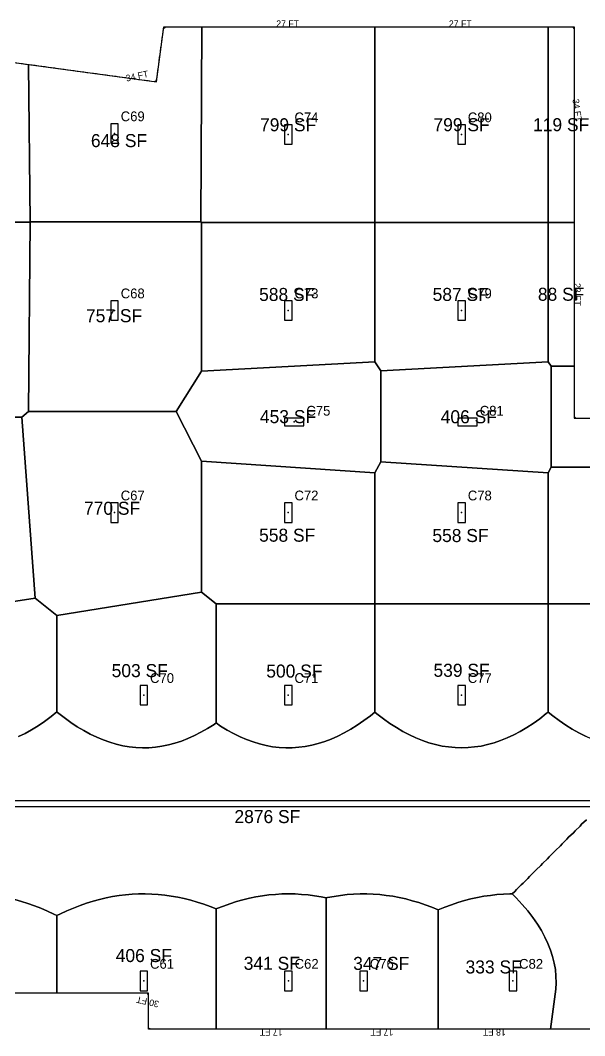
# Model space of a CAD drawing. Header units: metres. Extents: x 3272 to 9634, y 5311 to 56288.
# Drawn here: x 7114 to 8153, y 21680 to 23549 of the extents above; entities that cross this region are included whole.
import ezdxf
from ezdxf.enums import TextEntityAlignment as Align

# ---------------------------------------------------------------- set-up
doc = ezdxf.new("R2010")
doc.units = ezdxf.units.M
for name, color, linetype in [('BOUNDARY', 5, 'Continuous'), ('COL-LABEL', 2, 'Continuous'), ('COLS', 2, 'Continuous'), ('FLOOR_2_AREA_LABELS', 3, 'Continuous'), ('FLOOR_2_BOUNDARY', 5, 'Continuous'), ('FLOOR_2_COLUMNS', 7, 'Continuous'), ('FLOOR_2_FASCADE_COLUMNS', 30, 'Continuous'), ('FLOOR_2_FASCADE_WALLS', 4, 'Continuous'), ('FLOOR_2_LARGE_TRIBUTARY', 6, 'Continuous'), ('FLOOR_2_TRIBUTARY_COL_22', 2, 'Continuous'), ('FLOOR_2_TRIBUTARY_COL_33', 2, 'Continuous'), ('FLOOR_2_TRIBUTARY_COL_34', 2, 'Continuous'), ('FLOOR_2_TRIBUTARY_COL_35', 2, 'Continuous'), ('FLOOR_2_TRIBUTARY_COL_36', 2, 'Continuous'), ('FLOOR_2_TRIBUTARY_COL_37', 2, 'Continuous'), ('FLOOR_2_TRIBUTARY_COL_39', 2, 'Continuous'), ('FLOOR_2_TRIBUTARY_COL_40', 2, 'Continuous'), ('FLOOR_2_TRIBUTARY_COL_41', 2, 'Continuous'), ('FLOOR_2_TRIBUTARY_COL_42', 2, 'Continuous'), ('FLOOR_2_TRIBUTARY_COL_43', 2, 'Continuous'), ('FLOOR_2_TRIBUTARY_COL_44', 2, 'Continuous'), ('FLOOR_2_TRIBUTARY_COL_45', 2, 'Continuous'), ('FLOOR_2_TRIBUTARY_COL_46', 2, 'Continuous'), ('FLOOR_2_TRIBUTARY_COL_47', 2, 'Continuous'), ('FLOOR_2_TRIBUTARY_COL_48', 2, 'Continuous'), ('FLOOR_2_TRIBUTARY_COL_49', 2, 'Continuous'), ('FLOOR_2_TRIBUTARY_COL_50', 2, 'Continuous'), ('FLOOR_2_TRIBUTARY_COL_51', 2, 'Continuous'), ('FLOOR_2_TRIBUTARY_COL_52', 2, 'Continuous'), ('FLOOR_2_TRIBUTARY_COL_75', 2, 'Continuous'), ('FLOOR_2_TRIBUTARY_COL_76', 2, 'Continuous'), ('FLOOR_2_TRIBUTARY_COL_80', 2, 'Continuous'), ('FLOOR_2_TRIBUTARY_COL_81', 2, 'Continuous'), ('FLOOR_2_TRIBUTARY_COL_87', 2, 'Continuous'), ('FLOOR_2_TRIBUTARY_COL_88', 2, 'Continuous'), ('FLOOR_2_TRIBUTARY_COL_94', 2, 'Continuous'), ('FLOOR_2_TRIBUTARY_COL_97', 2, 'Continuous'), ('FLOOR_2_WALL_TRIBUTARY_57', 1, 'Continuous'), ('FLOOR_2_WALL_TRIBUTARY_58', 1, 'Continuous'), ('WALL', 4, 'Continuous')]:
    doc.layers.add(name, color=color, linetype=linetype)

msp = doc.modelspace()

# ---------------------------------------------------------------- linework, layer by layer
at = {"layer": 'BOUNDARY'}
for points in [[(6763.3, 23517.6), (7364.4, 23436), (7378.1, 23537), (8133.7, 23537), (8133.7, 22816.9), (8263.7, 22816.9)], [(8193.1, 21692.1), (7349.6, 21692.1), (7349.6, 21758.5), (7020.5, 21758.5), (7020.5, 21691.1), (6443.2, 21691.1), (6443.2, 21758.5), (6316.7, 21758.5), (6316.7, 21743.3), (6299, 21727.3), (6298.7, 21721.4), (5979.1, 21739), (5982.7, 21804.9), (5849.6, 21812.2), (5842.4, 21746.9), (5651.2, 21782.6)]]:
    msp.add_lwpolyline(points, dxfattribs=at)
at = {"layer": 'COLS'}
for points in [[(7280.2, 23322.9), (7294.2, 23322.9), (7294.2, 23358.9), (7280.2, 23358.9)], [(7600.2, 23321), (7614.2, 23321), (7614.2, 23357), (7600.2, 23357)], [(7919.5, 23321), (7933.5, 23321), (7933.5, 23357), (7919.5, 23357)], [(7280.2, 22996.9), (7294.2, 22996.9), (7294.2, 23032.9), (7280.2, 23032.9)], [(7600.2, 22996.9), (7614.2, 22996.9), (7614.2, 23032.9), (7600.2, 23032.9)], [(7919.5, 22996.9), (7933.5, 22996.9), (7933.5, 23032.9), (7919.5, 23032.9)], [(7636.2, 22802.9), (7636.2, 22816.9), (7600.2, 22816.9), (7600.2, 22802.9)], [(7955.5, 22802.9), (7955.5, 22816.9), (7919.5, 22816.9), (7919.5, 22802.9)], [(7280.2, 22624.9), (7294.2, 22624.9), (7294.2, 22660.9), (7280.2, 22660.9)], [(7600.2, 22624.9), (7614.2, 22624.9), (7614.2, 22660.9), (7600.2, 22660.9)], [(7919.5, 22624.9), (7933.5, 22624.9), (7933.5, 22660.9), (7919.5, 22660.9)], [(7348.2, 22324.8), (7334.2, 22324.8), (7334.2, 22288.8), (7348.2, 22288.8)], [(7600.2, 22288.8), (7614.2, 22288.8), (7614.2, 22324.8), (7600.2, 22324.8)], [(7919.5, 22288.8), (7933.5, 22288.8), (7933.5, 22324.8), (7919.5, 22324.8)], [(7334.2, 21762.7), (7348.2, 21762.7), (7348.2, 21798.7), (7334.2, 21798.7)], [(7600.6, 21762.7), (7614.6, 21762.7), (7614.6, 21798.7), (7600.6, 21798.7)], [(7739, 21762.7), (7753, 21762.7), (7753, 21798.7), (7739, 21798.7)], [(8014, 21762.7), (8028, 21762.7), (8028, 21798.7), (8014, 21798.7)]]:
    msp.add_lwpolyline(points, close=True, dxfattribs=at)
at = {"layer": 'FLOOR_2_BOUNDARY'}
for points in [[(6763.3, 23517.6), (7364.4, 23436), (7378.1, 23537), (8133.7, 23537), (8133.7, 22816.9), (8263.7, 22816.9)], [(8193.1, 21692.1), (7349.6, 21692.1), (7349.6, 21758.5), (7020.5, 21758.5), (7020.5, 21691.1), (6443.2, 21691.1), (6443.2, 21758.5), (6316.7, 21758.5), (6316.7, 21743.3), (6299, 21727.3), (6298.7, 21721.4), (5979.1, 21739), (5982.7, 21804.9), (5849.6, 21812.2), (5842.4, 21746.9), (5651.2, 21782.6)]]:
    msp.add_lwpolyline(points, dxfattribs=at)
at = {"layer": 'FLOOR_2_COLUMNS'}
for p in [(7287.2, 23340.9), (7607.2, 23339), (7926.5, 23339), (7287.2, 23014.9), (7607.2, 23014.9), (7926.5, 23014.9), (7618.2, 22809.9), (7937.5, 22809.9), (7287.2, 22642.9), (7607.2, 22642.9), (7926.5, 22642.9), (7341.2, 22306.8), (7607.2, 22306.8), (7926.5, 22306.8), (7341.2, 21780.7), (7607.6, 21780.7), (7746, 21780.7), (8021, 21780.7)]:
    msp.add_point(p, dxfattribs=at)
at = {"layer": 'FLOOR_2_FASCADE_COLUMNS'}
for points in [[(7129.4, 23467.9), (7135.4, 23467.1), (7141.3, 23466.3), (7147.3, 23465.5), (7153.2, 23464.7), (7159.2, 23463.9), (7165.1, 23463.1), (7171.1, 23462.3), (7177, 23461.5), (7182.9, 23460.7), (7188.9, 23459.9), (7194.8, 23459.1), (7200.8, 23458.2), (7206.7, 23457.4), (7212.7, 23456.6), (7218.6, 23455.8), (7224.6, 23455), (7230.5, 23454.2), (7236.5, 23453.4), (7242.4, 23452.6), (7248.3, 23451.8), (7254.3, 23451), (7260.2, 23450.2), (7266.2, 23449.4), (7272.1, 23448.6), (7278.1, 23447.8), (7284, 23447), (7290, 23446.1), (7295.9, 23445.3), (7301.9, 23444.5), (7307.8, 23443.7), (7313.7, 23442.9), (7319.7, 23442.1), (7325.6, 23441.3), (7331.6, 23440.5), (7337.5, 23439.7), (7343.5, 23438.9), (7349.4, 23438.1), (7355.4, 23437.3), (7361.3, 23436.5), (7364.8, 23438.9), (7365.6, 23444.9), (7366.4, 23450.8), (7367.2, 23456.8), (7368, 23462.7), (7368.8, 23468.7), (7369.6, 23474.6), (7370.4, 23480.6), (7371.2, 23486.5), (7372, 23492.4), (7372.8, 23498.4), (7373.6, 23504.3), (7374.4, 23510.3), (7375.2, 23516.2), (7376.1, 23522.2), (7376.9, 23528.1), (7377.7, 23534.1), (7381.1, 23537), (7387.1, 23537), (7393.1, 23537), (7399.1, 23537), (7405.1, 23537), (7411.1, 23537), (7417.1, 23537), (7423.1, 23537), (7429.1, 23537), (7435.1, 23537), (7441.1, 23537), (7447.1, 23537)], [(7447.1, 23537), (7453.1, 23537), (7459.1, 23537), (7465.1, 23537), (7471.1, 23537), (7477.1, 23537), (7483.1, 23537), (7489.1, 23537), (7495.1, 23537), (7501.1, 23537), (7507.1, 23537), (7513.1, 23537), (7519.1, 23537), (7525.1, 23537), (7531.1, 23537), (7537.1, 23537), (7543.1, 23537), (7549.1, 23537), (7555.1, 23537), (7561.1, 23537), (7567.1, 23537), (7573.1, 23537), (7579.1, 23537), (7585.1, 23537), (7591.1, 23537), (7597.1, 23537), (7603.1, 23537), (7609.1, 23537), (7615.1, 23537), (7621.1, 23537), (7627.1, 23537), (7633.1, 23537), (7639.1, 23537), (7645.1, 23537), (7651.1, 23537), (7657.1, 23537), (7663.1, 23537), (7669.1, 23537), (7675.1, 23537), (7681.1, 23537), (7687.1, 23537), (7693.1, 23537), (7699.1, 23537), (7705.1, 23537), (7711.1, 23537), (7717.1, 23537), (7723.1, 23537), (7729.1, 23537), (7735.1, 23537), (7741.1, 23537), (7747.1, 23537), (7753.1, 23537), (7759.1, 23537), (7765.1, 23537)], [(7765.1, 23537), (7771.1, 23537), (7777.1, 23537), (7783.1, 23537), (7789.1, 23537), (7795.1, 23537), (7801.1, 23537), (7807.1, 23537), (7813.1, 23537), (7819.1, 23537), (7825.1, 23537), (7831.1, 23537), (7837.1, 23537), (7843.1, 23537), (7849.1, 23537), (7855.1, 23537), (7861.1, 23537), (7867.1, 23537), (7873.1, 23537), (7879.1, 23537), (7885.1, 23537), (7891.1, 23537), (7897.1, 23537), (7903.1, 23537), (7909.1, 23537), (7915.1, 23537), (7921.1, 23537), (7927.1, 23537), (7933.1, 23537), (7939.1, 23537), (7945.1, 23537), (7951.1, 23537), (7957.1, 23537), (7963.1, 23537), (7969.1, 23537), (7975.1, 23537), (7981.1, 23537), (7987.1, 23537), (7993.1, 23537), (7999.1, 23537), (8005.1, 23537), (8011.1, 23537), (8017.1, 23537), (8023.1, 23537), (8029.1, 23537), (8035.1, 23537), (8041.1, 23537), (8047.1, 23537), (8053.1, 23537), (8059.1, 23537), (8065.1, 23537), (8071.1, 23537), (8077.1, 23537), (8083.1, 23537)], [(8083.1, 23537), (8089.1, 23537), (8095.1, 23537), (8101.1, 23537), (8107.1, 23537), (8113.1, 23537), (8119.1, 23537), (8125.1, 23537), (8131.1, 23537), (8133.7, 23533.6), (8133.7, 23527.6), (8133.7, 23521.6), (8133.7, 23515.6), (8133.7, 23509.6), (8133.7, 23503.6), (8133.7, 23497.6), (8133.7, 23491.6), (8133.7, 23485.6), (8133.7, 23479.6), (8133.7, 23473.6), (8133.7, 23467.6), (8133.7, 23461.6), (8133.7, 23455.6), (8133.7, 23449.6), (8133.7, 23443.6), (8133.7, 23437.6), (8133.7, 23431.6), (8133.7, 23425.6), (8133.7, 23419.6), (8133.7, 23413.6), (8133.7, 23407.6), (8133.7, 23401.6), (8133.7, 23395.6), (8133.7, 23389.6), (8133.7, 23383.6), (8133.7, 23377.6), (8133.7, 23371.6), (8133.7, 23365.6), (8133.7, 23359.6), (8133.7, 23353.6), (8133.7, 23347.6), (8133.7, 23341.6), (8133.7, 23335.6), (8133.7, 23329.6), (8133.7, 23323.6), (8133.7, 23317.6), (8133.7, 23311.6), (8133.7, 23305.6), (8133.7, 23299.6), (8133.7, 23293.6), (8133.7, 23287.6), (8133.7, 23281.6), (8133.7, 23275.6), (8133.7, 23269.6), (8133.7, 23263.6), (8133.7, 23257.6), (8133.7, 23251.6), (8133.7, 23245.6), (8133.7, 23239.6), (8133.7, 23233.6), (8133.7, 23227.6), (8133.7, 23221.6), (8133.7, 23215.6), (8133.7, 23209.6), (8133.7, 23203.6), (8133.7, 23197.6), (8133.7, 23191.6), (8133.7, 23185.6), (8133.7, 23179.6)], [(7111.6, 23470.3), (7117.5, 23469.5), (7123.5, 23468.7), (7129.4, 23467.9)], [(8133.7, 23179.6), (8133.7, 23173.6), (8133.7, 23167.6), (8133.7, 23161.6), (8133.7, 23155.6), (8133.7, 23149.6), (8133.7, 23143.6), (8133.7, 23137.6), (8133.7, 23131.6), (8133.7, 23125.6), (8133.7, 23119.6), (8133.7, 23113.6), (8133.7, 23107.6), (8133.7, 23101.6), (8133.7, 23095.6), (8133.7, 23089.6), (8133.7, 23083.6), (8133.7, 23077.6), (8133.7, 23071.6), (8133.7, 23065.6), (8133.7, 23059.6), (8133.7, 23053.6), (8133.7, 23047.6), (8133.7, 23041.6), (8133.7, 23035.6), (8133.7, 23029.6), (8133.7, 23023.6), (8133.7, 23017.6), (8133.7, 23011.6), (8133.7, 23005.6), (8133.7, 22999.6), (8133.7, 22993.6), (8133.7, 22987.6), (8133.7, 22981.6), (8133.7, 22975.6), (8133.7, 22969.6), (8133.7, 22963.6), (8133.7, 22957.6), (8133.7, 22951.6), (8133.7, 22945.6), (8133.7, 22939.6), (8133.7, 22933.6), (8133.7, 22927.6), (8133.7, 22921.6), (8133.7, 22915.6), (8133.7, 22909.6)], [(8133.7, 22909.6), (8133.7, 22903.6), (8133.7, 22897.6), (8133.7, 22891.6), (8133.7, 22885.6), (8133.7, 22879.6), (8133.7, 22873.6), (8133.7, 22867.6), (8133.7, 22861.6), (8133.7, 22855.6), (8133.7, 22849.6), (8133.7, 22843.6), (8133.7, 22837.6), (8133.7, 22831.6), (8133.7, 22825.6), (8133.7, 22819.6), (8137, 22816.9), (8143, 22816.9), (8149, 22816.9), (8155, 22816.9)], [(7180.3, 21758.5), (7174.3, 21758.5), (7168.3, 21758.5), (7162.3, 21758.5), (7156.3, 21758.5), (7150.3, 21758.5), (7144.3, 21758.5), (7138.3, 21758.5), (7132.3, 21758.5), (7126.3, 21758.5), (7120.3, 21758.5), (7114.3, 21758.5), (7108.3, 21758.5)], [(7473.9, 21692.1), (7467.9, 21692.1), (7461.9, 21692.1), (7455.9, 21692.1), (7449.9, 21692.1), (7443.9, 21692.1), (7437.9, 21692.1), (7431.9, 21692.1), (7425.9, 21692.1), (7419.9, 21692.1), (7413.9, 21692.1), (7407.9, 21692.1), (7401.9, 21692.1), (7395.9, 21692.1), (7389.9, 21692.1), (7383.9, 21692.1), (7377.9, 21692.1), (7371.9, 21692.1), (7365.9, 21692.1), (7359.9, 21692.1), (7353.9, 21692.1), (7349.6, 21693.8), (7349.6, 21699.8), (7349.6, 21705.8), (7349.6, 21711.8), (7349.6, 21717.8), (7349.6, 21723.8), (7349.6, 21729.8), (7349.6, 21735.8), (7349.6, 21741.8), (7349.6, 21747.8), (7349.6, 21753.8), (7348.3, 21758.5), (7342.3, 21758.5), (7336.3, 21758.5), (7330.3, 21758.5), (7324.3, 21758.5), (7318.3, 21758.5), (7312.3, 21758.5), (7306.3, 21758.5), (7300.3, 21758.5), (7294.3, 21758.5), (7288.3, 21758.5), (7282.3, 21758.5), (7276.3, 21758.5), (7270.3, 21758.5), (7264.3, 21758.5), (7258.3, 21758.5), (7252.3, 21758.5), (7246.3, 21758.5), (7240.3, 21758.5), (7234.3, 21758.5), (7228.3, 21758.5), (7222.3, 21758.5), (7216.3, 21758.5), (7210.3, 21758.5), (7204.3, 21758.5), (7198.3, 21758.5), (7192.3, 21758.5), (7186.3, 21758.5), (7180.3, 21758.5)], [(7677.9, 21692.1), (7671.9, 21692.1), (7665.9, 21692.1), (7659.9, 21692.1), (7653.9, 21692.1), (7647.9, 21692.1), (7641.9, 21692.1), (7635.9, 21692.1), (7629.9, 21692.1), (7623.9, 21692.1), (7617.9, 21692.1), (7611.9, 21692.1), (7605.9, 21692.1), (7599.9, 21692.1), (7593.9, 21692.1), (7587.9, 21692.1), (7581.9, 21692.1), (7575.9, 21692.1), (7569.9, 21692.1), (7563.9, 21692.1), (7557.9, 21692.1), (7551.9, 21692.1), (7545.9, 21692.1), (7539.9, 21692.1), (7533.9, 21692.1), (7527.9, 21692.1), (7521.9, 21692.1), (7515.9, 21692.1), (7509.9, 21692.1), (7503.9, 21692.1), (7497.9, 21692.1), (7491.9, 21692.1), (7485.9, 21692.1), (7479.9, 21692.1), (7473.9, 21692.1)], [(7881.9, 21692.1), (7875.9, 21692.1), (7869.9, 21692.1), (7863.9, 21692.1), (7857.9, 21692.1), (7851.9, 21692.1), (7845.9, 21692.1), (7839.9, 21692.1), (7833.9, 21692.1), (7827.9, 21692.1), (7821.9, 21692.1), (7815.9, 21692.1), (7809.9, 21692.1), (7803.9, 21692.1), (7797.9, 21692.1), (7791.9, 21692.1), (7785.9, 21692.1), (7779.9, 21692.1), (7773.9, 21692.1), (7767.9, 21692.1), (7761.9, 21692.1), (7755.9, 21692.1), (7749.9, 21692.1), (7743.9, 21692.1), (7737.9, 21692.1), (7731.9, 21692.1), (7725.9, 21692.1), (7719.9, 21692.1), (7713.9, 21692.1), (7707.9, 21692.1), (7701.9, 21692.1), (7695.9, 21692.1), (7689.9, 21692.1), (7683.9, 21692.1), (7677.9, 21692.1)], [(8091.9, 21692.1), (8085.9, 21692.1), (8079.9, 21692.1), (8073.9, 21692.1), (8067.9, 21692.1), (8061.9, 21692.1), (8055.9, 21692.1), (8049.9, 21692.1), (8043.9, 21692.1), (8037.9, 21692.1), (8031.9, 21692.1), (8025.9, 21692.1), (8019.9, 21692.1), (8013.9, 21692.1), (8007.9, 21692.1), (8001.9, 21692.1), (7995.9, 21692.1), (7989.9, 21692.1), (7983.9, 21692.1), (7977.9, 21692.1), (7971.9, 21692.1), (7965.9, 21692.1), (7959.9, 21692.1), (7953.9, 21692.1), (7947.9, 21692.1), (7941.9, 21692.1), (7935.9, 21692.1), (7929.9, 21692.1), (7923.9, 21692.1), (7917.9, 21692.1), (7911.9, 21692.1), (7905.9, 21692.1), (7899.9, 21692.1), (7893.9, 21692.1), (7887.9, 21692.1), (7881.9, 21692.1)]]:
    msp.add_lwpolyline(points, dxfattribs=at)
at = {"layer": 'FLOOR_2_FASCADE_WALLS'}
msp.add_lwpolyline([(8157.9, 21692.1), (8151.9, 21692.1), (8145.9, 21692.1), (8139.9, 21692.1), (8133.9, 21692.1), (8127.9, 21692.1), (8121.9, 21692.1), (8115.9, 21692.1), (8109.9, 21692.1), (8103.9, 21692.1), (8097.9, 21692.1), (8091.9, 21692.1)], dxfattribs=at)
at = {"layer": 'FLOOR_2_LARGE_TRIBUTARY'}
for points in [[(7446.2, 23177.9), (7131.8, 23177.9), (7128.9, 23468), (7364.4, 23436), (7378.1, 23537), (7448.3, 23537), (7446.2, 23177.9)], [(7766.8, 23176.9), (7447.2, 23176.9), (7446.2, 23177.9), (7448.3, 23537), (7766.8, 23537), (7766.8, 23176.9)], [(8086.1, 23176.9), (7766.8, 23176.9), (7766.8, 23176.9), (7766.8, 23537), (8086.1, 23537), (8086.1, 23176.9)], [(8086.1, 23176.9), (8086.1, 23176.9), (8086.1, 23537), (8133.7, 23537), (8133.7, 23176.9), (8086.1, 23176.9)], [(7131.8, 23177.9), (7131.7, 23177.8), (6929.4, 23177.8), (6891.1, 23212), (6763.3, 23354.2), (6763.3, 23517.6), (7128.9, 23468), (7131.8, 23177.9)], [(7131.7, 23177.8), (7131.8, 23177.9), (7446.2, 23177.9), (7447.2, 23176.9), (7447.2, 22903.5), (7400.9, 22828.9), (7128.5, 22828.9), (7131.7, 23177.8)], [(7447.2, 23176.9), (7766.8, 23176.9), (7766.8, 23176.9), (7766.8, 22920.7), (7447.2, 22903.5), (7447.2, 23176.9)], [(7766.8, 22920.7), (7766.8, 23176.9), (8086.1, 23176.9), (8086.1, 23176.9), (8086.1, 22920.7), (7777.8, 22904.1), (7766.8, 22920.7)], [(8086.1, 22920.7), (8086.1, 23176.9), (8133.7, 23176.9), (8133.7, 22912.4), (8091.6, 22912.4), (8086.1, 22920.7)], [(7447.2, 22903.5), (7766.8, 22920.7), (7777.8, 22904.1), (7777.8, 22736.5), (7766.8, 22716.2), (7447.2, 22737.3), (7400.9, 22828.9), (7447.2, 22903.5)], [(8091.6, 22912.4), (8091.6, 22726.4), (8086.1, 22716.2), (7777.8, 22736.5), (7777.8, 22904.1), (8086.1, 22920.7), (8091.6, 22912.4)], [(8091.6, 22912.4), (8133.7, 22912.4), (8133.7, 22816.9), (8263.7, 22816.9), (8263.7, 22804.9), (8357.9, 22804.9), (8357.9, 22726.4), (8091.6, 22726.4), (8091.6, 22912.4)], [(7141, 22485.3), (7116.4, 22818.8), (7128.5, 22828.9), (7400.9, 22828.9), (7447.2, 22737.3), (7447.2, 22496.2), (7181.2, 22453.5), (7141, 22485.3)], [(7447.2, 22496.2), (7447.2, 22737.3), (7766.8, 22716.2), (7766.8, 22474.8), (7766.8, 22474.8), (7474.2, 22474.8), (7447.2, 22496.2)], [(7777.8, 22736.5), (8086.1, 22716.2), (8086.1, 22474.8), (8086.1, 22474.8), (7766.8, 22474.8), (7766.8, 22716.2), (7777.8, 22736.5)], [(8405.6, 22474.8), (8086.1, 22474.8), (8086.1, 22716.2), (8091.6, 22726.4), (8357.9, 22726.4), (8405.6, 22662.4), (8405.6, 22474.8)], [(7181.2, 22276), (7181.2, 22453.5), (7447.2, 22496.2), (7474.2, 22474.8), (7474.2, 22255.6), (7470.5, 22253.1), (7458.5, 22245.4), (7446.5, 22238.5), (7434.5, 22232.4), (7422.5, 22227), (7410.5, 22222.3), (7398.5, 22218.4), (7386.5, 22215.2), (7374.5, 22212.7), (7362.5, 22211.1), (7350.5, 22210.1), (7338.5, 22209.9), (7326.5, 22210.4), (7314.5, 22211.7), (7302.5, 22213.7), (7290.5, 22216.5), (7278.5, 22220), (7266.5, 22224.3), (7254.5, 22229.3), (7242.5, 22235), (7230.5, 22241.5), (7218.5, 22248.7), (7206.5, 22256.7), (7194.5, 22265.4), (7182.5, 22274.9), (7181.2, 22276)], [(7474.2, 22255.6), (7474.2, 22474.8), (7766.8, 22474.8), (7766.8, 22275.8), (7758.5, 22269), (7746.5, 22260), (7734.5, 22251.8), (7722.5, 22244.2), (7710.5, 22237.5), (7698.5, 22231.4), (7686.5, 22226.1), (7674.5, 22221.6), (7662.5, 22217.8), (7650.5, 22214.7), (7638.5, 22212.4), (7626.5, 22210.8), (7614.5, 22210), (7602.5, 22209.9), (7590.5, 22210.6), (7578.5, 22212), (7566.5, 22214.1), (7554.5, 22217), (7542.5, 22220.7), (7530.5, 22225), (7518.5, 22230.2), (7506.5, 22236), (7494.5, 22242.6), (7482.5, 22250), (7474.2, 22255.6)], [(7766.8, 22275.8), (7766.8, 22474.8), (7766.8, 22474.8), (8086.1, 22474.8), (8086.1, 22275.8), (8082.5, 22272.8), (8070.5, 22263.5), (8058.5, 22254.9), (8046.5, 22247.1), (8034.5, 22240), (8022.5, 22233.7), (8010.5, 22228.1), (7998.5, 22223.3), (7986.5, 22219.2), (7974.5, 22215.8), (7962.5, 22213.2), (7950.5, 22211.4), (7938.5, 22210.3), (7926.5, 22209.9), (7914.5, 22210.2), (7902.5, 22211.4), (7890.5, 22213.2), (7878.5, 22215.8), (7866.5, 22219.1), (7854.5, 22223.2), (7842.5, 22228.1), (7830.5, 22233.6), (7818.5, 22240), (7806.5, 22247), (7794.5, 22254.8), (7782.5, 22263.4), (7770.5, 22272.7), (7766.8, 22275.8)], [(8086.1, 22275.8), (8086.1, 22474.8), (8086.1, 22474.8), (8405.6, 22474.8), (8409, 22471.6), (8409, 22156.1), (8243.4, 22201), (8178.5, 22221.5), (8166.5, 22226.1), (8154.5, 22231.4), (8142.5, 22237.4), (8130.5, 22244.2), (8118.5, 22251.7), (8106.5, 22259.9), (8094.5, 22268.9), (8086.1, 22275.8)], [(7181.2, 21901), (7187.7, 21904.3), (7199.7, 21909.8), (7211.7, 21914.9), (7223.7, 21919.5), (7235.7, 21923.7), (7247.7, 21927.4), (7259.7, 21930.7), (7271.7, 21933.5), (7283.7, 21935.9), (7295.7, 21937.8), (7307.7, 21939.3), (7319.7, 21940.3), (7331.7, 21940.9), (7343.7, 21941), (7355.7, 21940.7), (7367.7, 21939.9), (7379.7, 21938.7), (7391.7, 21937), (7403.7, 21934.9), (7415.7, 21932.3), (7427.7, 21929.3), (7439.7, 21925.8), (7451.7, 21921.9), (7463.7, 21917.6), (7474.4, 21913.3), (7474.4, 21692.1), (7349.6, 21692.1), (7349.6, 21758.5), (7181.2, 21758.5), (7181.2, 21901)], [(7474.4, 21913.3), (7475.7, 21913.9), (7487.7, 21918.6), (7499.7, 21922.9), (7511.7, 21926.7), (7523.7, 21930), (7535.7, 21933), (7547.7, 21935.4), (7559.7, 21937.4), (7571.7, 21939), (7583.7, 21940.1), (7595.7, 21940.8), (7607.7, 21941), (7619.7, 21940.8), (7631.7, 21940.1), (7643.7, 21939), (7655.7, 21937.4), (7667.7, 21935.4), (7676.8, 21933.5), (7676.8, 21692.1), (7474.4, 21692.1), (7474.4, 21913.3)], [(7676.8, 21933.5), (7679.7, 21934.1), (7691.7, 21936.4), (7703.7, 21938.2), (7715.7, 21939.6), (7727.7, 21940.5), (7739.7, 21940.9), (7751.7, 21941), (7763.7, 21940.5), (7775.7, 21939.6), (7787.7, 21938.3), (7799.7, 21936.5), (7811.7, 21934.3), (7823.7, 21931.6), (7835.7, 21928.4), (7847.7, 21924.9), (7859.7, 21920.8), (7871.7, 21916.3), (7883.5, 21911.5), (7883.5, 21692.1), (7676.8, 21692.1), (7676.8, 21933.5)], [(8090.1, 21692.1), (7883.5, 21692.1), (7883.5, 21911.5), (7883.7, 21911.6), (7895.7, 21916.5), (7907.7, 21921), (7919.7, 21925), (7931.7, 21928.6), (7943.7, 21931.7), (7955.7, 21934.4), (7967.7, 21936.6), (7979.7, 21938.3), (7991.7, 21939.7), (8003.7, 21940.5), (8015.7, 21941), (8019.8, 21941), (8027.2, 21933.5), (8038.3, 21921.5), (8048.5, 21909.5), (8057.7, 21897.5), (8066.1, 21885.5), (8073.5, 21873.5), (8080.1, 21861.5), (8085.7, 21849.5), (8090.5, 21837.5), (8094.3, 21825.5), (8097.2, 21813.5), (8099.3, 21801.5), (8100.4, 21789.5), (8100.6, 21777.5), (8099.9, 21765.5), (8090.1, 21692.1)]]:
    msp.add_lwpolyline(points, close=True, dxfattribs=at)
for points in [[(6929.4, 23177.8), (7131.7, 23177.8), (7128.5, 22828.9), (7116.4, 22818.8), (6974.3, 22818.8)], [(6974.3, 22818.8), (7116.4, 22818.8), (7141, 22485.3), (6942.9, 22455)], [(6942.9, 22455), (7141, 22485.3), (7181.2, 22453.5), (7181.2, 22276), (7170.5, 22267.5), (7158.5, 22258.6), (7146.5, 22250.5), (7134.5, 22243.1), (7122.5, 22236.4), (7110.5, 22230.5)], [(7110.5, 22230.5), (7122.5, 22236.4), (7134.5, 22243.1), (7146.5, 22250.5), (7158.5, 22258.6), (7170.5, 22267.5), (7181.2, 22276), (7182.5, 22274.9), (7194.5, 22265.4), (7206.5, 22256.7), (7218.5, 22248.7), (7230.5, 22241.5), (7242.5, 22235), (7254.5, 22229.3), (7266.5, 22224.3), (7278.5, 22220), (7290.5, 22216.5), (7302.5, 22213.7), (7314.5, 22211.7), (7326.5, 22210.4), (7338.5, 22209.9), (7350.5, 22210.1), (7362.5, 22211.1), (7374.5, 22212.7), (7386.5, 22215.2), (7398.5, 22218.4), (7410.5, 22222.3), (7422.5, 22227), (7434.5, 22232.4), (7446.5, 22238.5), (7458.5, 22245.4), (7470.5, 22253.1), (7474.2, 22255.6), (7482.5, 22250), (7494.5, 22242.6), (7506.5, 22236), (7518.5, 22230.2), (7530.5, 22225), (7542.5, 22220.7), (7554.5, 22217), (7566.5, 22214.1), (7578.5, 22212), (7590.5, 22210.6), (7602.5, 22209.9), (7614.5, 22210), (7626.5, 22210.8), (7638.5, 22212.4), (7650.5, 22214.7), (7662.5, 22217.8), (7674.5, 22221.6), (7686.5, 22226.1), (7698.5, 22231.4), (7710.5, 22237.5), (7722.5, 22244.2), (7734.5, 22251.8), (7746.5, 22260), (7758.5, 22269), (7766.8, 22275.8), (7770.5, 22272.7), (7782.5, 22263.4), (7794.5, 22254.8), (7806.5, 22247), (7818.5, 22240), (7830.5, 22233.6), (7842.5, 22228.1), (7854.5, 22223.2), (7866.5, 22219.1), (7878.5, 22215.8), (7890.5, 22213.2), (7902.5, 22211.4), (7914.5, 22210.2), (7926.5, 22209.9), (7938.5, 22210.3), (7950.5, 22211.4), (7962.5, 22213.2), (7974.5, 22215.8), (7986.5, 22219.2), (7998.5, 22223.3), (8010.5, 22228.1), (8022.5, 22233.7), (8034.5, 22240), (8046.5, 22247.1), (8058.5, 22254.9), (8070.5, 22263.5), (8082.5, 22272.8), (8086.1, 22275.8), (8094.5, 22268.9), (8106.5, 22259.9), (8118.5, 22251.7), (8130.5, 22244.2), (8142.5, 22237.4), (8154.5, 22231.4)], [(8156.9, 22077.5), (8147.7, 22069.4), (8144.7, 22065.5), (8135.7, 22057.3), (8132.6, 22053.5), (8123.7, 22045.2), (8120.5, 22041.5), (8111.7, 22033.2), (8108.5, 22029.5), (8099.7, 22021.1), (8096.5, 22017.5), (8087.7, 22009.1), (8084.5, 22005.5), (8075.7, 21997.1), (8072.4, 21993.5), (8063.7, 21985.1), (8060.4, 21981.5), (8051.7, 21973.1), (8048.4, 21969.5), (8039.7, 21961), (8036.4, 21957.5), (8027.7, 21949), (8024.4, 21945.5), (8019.8, 21941), (8015.7, 21941), (8003.7, 21940.5), (7991.7, 21939.7), (7979.7, 21938.3), (7967.7, 21936.6), (7955.7, 21934.4), (7943.7, 21931.7), (7931.7, 21928.6), (7919.7, 21925), (7907.7, 21921), (7895.7, 21916.5), (7883.7, 21911.6), (7883.5, 21911.5), (7871.7, 21916.3), (7859.7, 21920.8), (7847.7, 21924.9), (7835.7, 21928.4), (7823.7, 21931.6), (7811.7, 21934.3), (7799.7, 21936.5), (7787.7, 21938.3), (7775.7, 21939.6), (7763.7, 21940.5), (7751.7, 21941), (7739.7, 21940.9), (7727.7, 21940.5), (7715.7, 21939.6), (7703.7, 21938.2), (7691.7, 21936.4), (7679.7, 21934.1), (7676.8, 21933.5), (7667.7, 21935.4), (7655.7, 21937.4), (7643.7, 21939), (7631.7, 21940.1), (7619.7, 21940.8), (7607.7, 21941), (7595.7, 21940.8), (7583.7, 21940.1), (7571.7, 21939), (7559.7, 21937.4), (7547.7, 21935.4), (7535.7, 21933), (7523.7, 21930), (7511.7, 21926.7), (7499.7, 21922.9), (7487.7, 21918.6), (7475.7, 21913.9), (7474.4, 21913.3), (7463.7, 21917.6), (7451.7, 21921.9), (7439.7, 21925.8), (7427.7, 21929.3), (7415.7, 21932.3), (7403.7, 21934.9), (7391.7, 21937), (7379.7, 21938.7), (7367.7, 21939.9), (7355.7, 21940.7), (7343.7, 21941), (7331.7, 21940.9), (7319.7, 21940.3), (7307.7, 21939.3), (7295.7, 21937.8), (7283.7, 21935.9), (7271.7, 21933.5), (7259.7, 21930.7), (7247.7, 21927.4), (7235.7, 21923.7), (7223.7, 21919.5), (7211.7, 21914.9), (7199.7, 21909.8), (7187.7, 21904.3), (7181.2, 21901), (7175.7, 21903.7), (7163.7, 21909.3), (7151.7, 21914.4), (7139.7, 21919.1), (7127.7, 21923.3), (7115.7, 21927), (7103.7, 21930.4)], [(8186, 21692.1), (8090.1, 21692.1), (8099.9, 21765.5), (8100.6, 21777.5), (8100.4, 21789.5), (8100.4, 21789.5), (8099.3, 21801.5), (8097.2, 21813.5), (8094.3, 21825.5), (8090.5, 21837.5), (8085.7, 21849.5), (8080.1, 21861.5), (8073.5, 21873.5), (8066.1, 21885.5), (8057.7, 21897.5), (8048.5, 21909.5), (8038.3, 21921.5), (8027.2, 21933.5), (8019.8, 21941), (8024.4, 21945.5), (8027.7, 21949), (8036.4, 21957.5), (8039.7, 21961), (8048.4, 21969.5), (8051.7, 21973.1), (8060.4, 21981.5), (8063.7, 21985.1), (8072.4, 21993.5), (8075.7, 21997.1), (8084.5, 22005.5), (8087.7, 22009.1), (8096.5, 22017.5), (8099.7, 22021.1), (8108.5, 22029.5), (8111.7, 22033.2), (8120.5, 22041.5), (8123.7, 22045.2), (8132.6, 22053.5), (8135.7, 22057.3), (8144.7, 22065.5), (8147.7, 22069.4), (8156.9, 22077.5)], [(7103.7, 21930.4), (7115.7, 21927), (7127.7, 21923.3), (7139.7, 21919.1), (7151.7, 21914.4), (7163.7, 21909.3), (7175.7, 21903.7), (7181.2, 21901), (7181.2, 21758.5), (7020.5, 21758.5)]]:
    msp.add_lwpolyline(points, dxfattribs=at)
at = {"layer": 'FLOOR_2_TRIBUTARY_COL_22'}
msp.add_lwpolyline([(7103.7, 21930.4), (7115.7, 21927), (7127.7, 21923.3), (7139.7, 21919.1), (7151.7, 21914.4), (7163.7, 21909.3), (7175.7, 21903.7), (7181.2, 21901), (7181.2, 21758.5), (7020.5, 21758.5)], dxfattribs=at)
at = {"layer": 'FLOOR_2_TRIBUTARY_COL_33'}
msp.add_lwpolyline([(8090.1, 21692.1), (7883.5, 21692.1), (7883.5, 21911.5), (7883.7, 21911.6), (7895.7, 21916.5), (7907.7, 21921), (7919.7, 21925), (7931.7, 21928.6), (7943.7, 21931.7), (7955.7, 21934.4), (7967.7, 21936.6), (7979.7, 21938.3), (7991.7, 21939.7), (8003.7, 21940.5), (8015.7, 21941), (8019.8, 21941), (8027.2, 21933.5), (8038.3, 21921.5), (8048.5, 21909.5), (8057.7, 21897.5), (8066.1, 21885.5), (8073.5, 21873.5), (8080.1, 21861.5), (8085.7, 21849.5), (8090.5, 21837.5), (8094.3, 21825.5), (8097.2, 21813.5), (8099.3, 21801.5), (8100.4, 21789.5), (8100.6, 21777.5), (8099.9, 21765.5), (8090.1, 21692.1)], close=True, dxfattribs=at)
at = {"layer": 'FLOOR_2_TRIBUTARY_COL_34'}
msp.add_lwpolyline([(7766.8, 22275.8), (7766.8, 22474.8), (7766.8, 22474.8), (8086.1, 22474.8), (8086.1, 22275.8), (8082.5, 22272.8), (8070.5, 22263.5), (8058.5, 22254.9), (8046.5, 22247.1), (8034.5, 22240), (8022.5, 22233.7), (8010.5, 22228.1), (7998.5, 22223.3), (7986.5, 22219.2), (7974.5, 22215.8), (7962.5, 22213.2), (7950.5, 22211.4), (7938.5, 22210.3), (7926.5, 22209.9), (7914.5, 22210.2), (7902.5, 22211.4), (7890.5, 22213.2), (7878.5, 22215.8), (7866.5, 22219.1), (7854.5, 22223.2), (7842.5, 22228.1), (7830.5, 22233.6), (7818.5, 22240), (7806.5, 22247), (7794.5, 22254.8), (7782.5, 22263.4), (7770.5, 22272.7), (7766.8, 22275.8)], close=True, dxfattribs=at)
at = {"layer": 'FLOOR_2_TRIBUTARY_COL_35'}
msp.add_lwpolyline([(8086.1, 22275.8), (8086.1, 22474.8), (8086.1, 22474.8), (8405.6, 22474.8), (8409, 22471.6), (8409, 22156.1), (8243.4, 22201), (8178.5, 22221.5), (8166.5, 22226.1), (8154.5, 22231.4), (8142.5, 22237.4), (8130.5, 22244.2), (8118.5, 22251.7), (8106.5, 22259.9), (8094.5, 22268.9), (8086.1, 22275.8)], close=True, dxfattribs=at)
at = {"layer": 'FLOOR_2_TRIBUTARY_COL_36'}
msp.add_lwpolyline([(7777.8, 22736.5), (8086.1, 22716.2), (8086.1, 22474.8), (8086.1, 22474.8), (7766.8, 22474.8), (7766.8, 22716.2), (7777.8, 22736.5)], close=True, dxfattribs=at)
at = {"layer": 'FLOOR_2_TRIBUTARY_COL_37'}
msp.add_lwpolyline([(8405.6, 22474.8), (8086.1, 22474.8), (8086.1, 22716.2), (8091.6, 22726.4), (8357.9, 22726.4), (8405.6, 22662.4), (8405.6, 22474.8)], close=True, dxfattribs=at)
at = {"layer": 'FLOOR_2_TRIBUTARY_COL_39'}
msp.add_lwpolyline([(7766.8, 22920.7), (7766.8, 23176.9), (8086.1, 23176.9), (8086.1, 23176.9), (8086.1, 22920.7), (7777.8, 22904.1), (7766.8, 22920.7)], close=True, dxfattribs=at)
at = {"layer": 'FLOOR_2_TRIBUTARY_COL_40'}
msp.add_lwpolyline([(8086.1, 23176.9), (7766.8, 23176.9), (7766.8, 23176.9), (7766.8, 23537), (8086.1, 23537), (8086.1, 23176.9)], close=True, dxfattribs=at)
at = {"layer": 'FLOOR_2_TRIBUTARY_COL_41'}
msp.add_lwpolyline([(6929.4, 23177.8), (7131.7, 23177.8), (7128.5, 22828.9), (7116.4, 22818.8), (6974.3, 22818.8)], dxfattribs=at)
at = {"layer": 'FLOOR_2_TRIBUTARY_COL_42'}
msp.add_lwpolyline([(6974.3, 22818.8), (7116.4, 22818.8), (7141, 22485.3), (6942.9, 22455)], dxfattribs=at)
at = {"layer": 'FLOOR_2_TRIBUTARY_COL_43'}
msp.add_lwpolyline([(7474.2, 22255.6), (7474.2, 22474.8), (7766.8, 22474.8), (7766.8, 22275.8), (7758.5, 22269), (7746.5, 22260), (7734.5, 22251.8), (7722.5, 22244.2), (7710.5, 22237.5), (7698.5, 22231.4), (7686.5, 22226.1), (7674.5, 22221.6), (7662.5, 22217.8), (7650.5, 22214.7), (7638.5, 22212.4), (7626.5, 22210.8), (7614.5, 22210), (7602.5, 22209.9), (7590.5, 22210.6), (7578.5, 22212), (7566.5, 22214.1), (7554.5, 22217), (7542.5, 22220.7), (7530.5, 22225), (7518.5, 22230.2), (7506.5, 22236), (7494.5, 22242.6), (7482.5, 22250), (7474.2, 22255.6)], close=True, dxfattribs=at)
at = {"layer": 'FLOOR_2_TRIBUTARY_COL_44'}
msp.add_lwpolyline([(7447.2, 22496.2), (7447.2, 22737.3), (7766.8, 22716.2), (7766.8, 22474.8), (7766.8, 22474.8), (7474.2, 22474.8), (7447.2, 22496.2)], close=True, dxfattribs=at)
at = {"layer": 'FLOOR_2_TRIBUTARY_COL_45'}
msp.add_lwpolyline([(7447.2, 23176.9), (7766.8, 23176.9), (7766.8, 23176.9), (7766.8, 22920.7), (7447.2, 22903.5), (7447.2, 23176.9)], close=True, dxfattribs=at)
at = {"layer": 'FLOOR_2_TRIBUTARY_COL_46'}
msp.add_lwpolyline([(7766.8, 23176.9), (7447.2, 23176.9), (7446.2, 23177.9), (7448.3, 23537), (7766.8, 23537), (7766.8, 23176.9)], close=True, dxfattribs=at)
at = {"layer": 'FLOOR_2_TRIBUTARY_COL_47'}
msp.add_lwpolyline([(7181.2, 22276), (7181.2, 22453.5), (7447.2, 22496.2), (7474.2, 22474.8), (7474.2, 22255.6), (7470.5, 22253.1), (7458.5, 22245.4), (7446.5, 22238.5), (7434.5, 22232.4), (7422.5, 22227), (7410.5, 22222.3), (7398.5, 22218.4), (7386.5, 22215.2), (7374.5, 22212.7), (7362.5, 22211.1), (7350.5, 22210.1), (7338.5, 22209.9), (7326.5, 22210.4), (7314.5, 22211.7), (7302.5, 22213.7), (7290.5, 22216.5), (7278.5, 22220), (7266.5, 22224.3), (7254.5, 22229.3), (7242.5, 22235), (7230.5, 22241.5), (7218.5, 22248.7), (7206.5, 22256.7), (7194.5, 22265.4), (7182.5, 22274.9), (7181.2, 22276)], close=True, dxfattribs=at)
at = {"layer": 'FLOOR_2_TRIBUTARY_COL_48'}
msp.add_lwpolyline([(7141, 22485.3), (7116.4, 22818.8), (7128.5, 22828.9), (7400.9, 22828.9), (7447.2, 22737.3), (7447.2, 22496.2), (7181.2, 22453.5), (7141, 22485.3)], close=True, dxfattribs=at)
at = {"layer": 'FLOOR_2_TRIBUTARY_COL_49'}
msp.add_lwpolyline([(7131.7, 23177.8), (7131.8, 23177.9), (7446.2, 23177.9), (7447.2, 23176.9), (7447.2, 22903.5), (7400.9, 22828.9), (7128.5, 22828.9), (7131.7, 23177.8)], close=True, dxfattribs=at)
at = {"layer": 'FLOOR_2_TRIBUTARY_COL_50'}
msp.add_lwpolyline([(7446.2, 23177.9), (7131.8, 23177.9), (7128.9, 23468), (7364.4, 23436), (7378.1, 23537), (7448.3, 23537), (7446.2, 23177.9)], close=True, dxfattribs=at)
at = {"layer": 'FLOOR_2_TRIBUTARY_COL_51'}
msp.add_lwpolyline([(7131.8, 23177.9), (7131.7, 23177.8), (6929.4, 23177.8), (6891.1, 23212), (6763.3, 23354.2), (6763.3, 23517.6), (7128.9, 23468), (7131.8, 23177.9)], close=True, dxfattribs=at)
at = {"layer": 'FLOOR_2_TRIBUTARY_COL_52'}
msp.add_lwpolyline([(6942.9, 22455), (7141, 22485.3), (7181.2, 22453.5), (7181.2, 22276), (7170.5, 22267.5), (7158.5, 22258.6), (7146.5, 22250.5), (7134.5, 22243.1), (7122.5, 22236.4), (7110.5, 22230.5)], dxfattribs=at)
at = {"layer": 'FLOOR_2_TRIBUTARY_COL_75'}
msp.add_lwpolyline([(7181.2, 21901), (7187.7, 21904.3), (7199.7, 21909.8), (7211.7, 21914.9), (7223.7, 21919.5), (7235.7, 21923.7), (7247.7, 21927.4), (7259.7, 21930.7), (7271.7, 21933.5), (7283.7, 21935.9), (7295.7, 21937.8), (7307.7, 21939.3), (7319.7, 21940.3), (7331.7, 21940.9), (7343.7, 21941), (7355.7, 21940.7), (7367.7, 21939.9), (7379.7, 21938.7), (7391.7, 21937), (7403.7, 21934.9), (7415.7, 21932.3), (7427.7, 21929.3), (7439.7, 21925.8), (7451.7, 21921.9), (7463.7, 21917.6), (7474.4, 21913.3), (7474.4, 21692.1), (7349.6, 21692.1), (7349.6, 21758.5), (7181.2, 21758.5), (7181.2, 21901)], close=True, dxfattribs=at)
at = {"layer": 'FLOOR_2_TRIBUTARY_COL_76'}
msp.add_lwpolyline([(7676.8, 21933.5), (7679.7, 21934.1), (7691.7, 21936.4), (7703.7, 21938.2), (7715.7, 21939.6), (7727.7, 21940.5), (7739.7, 21940.9), (7751.7, 21941), (7763.7, 21940.5), (7775.7, 21939.6), (7787.7, 21938.3), (7799.7, 21936.5), (7811.7, 21934.3), (7823.7, 21931.6), (7835.7, 21928.4), (7847.7, 21924.9), (7859.7, 21920.8), (7871.7, 21916.3), (7883.5, 21911.5), (7883.5, 21692.1), (7676.8, 21692.1), (7676.8, 21933.5)], close=True, dxfattribs=at)
at = {"layer": 'FLOOR_2_TRIBUTARY_COL_80'}
msp.add_lwpolyline([(8091.6, 22912.4), (8133.7, 22912.4), (8133.7, 22816.9), (8263.7, 22816.9), (8263.7, 22804.9), (8357.9, 22804.9), (8357.9, 22726.4), (8091.6, 22726.4), (8091.6, 22912.4)], close=True, dxfattribs=at)
at = {"layer": 'FLOOR_2_TRIBUTARY_COL_81'}
msp.add_lwpolyline([(8091.6, 22912.4), (8091.6, 22726.4), (8086.1, 22716.2), (7777.8, 22736.5), (7777.8, 22904.1), (8086.1, 22920.7), (8091.6, 22912.4)], close=True, dxfattribs=at)
at = {"layer": 'FLOOR_2_TRIBUTARY_COL_87'}
msp.add_lwpolyline([(7447.2, 22903.5), (7766.8, 22920.7), (7777.8, 22904.1), (7777.8, 22736.5), (7766.8, 22716.2), (7447.2, 22737.3), (7400.9, 22828.9), (7447.2, 22903.5)], close=True, dxfattribs=at)
at = {"layer": 'FLOOR_2_TRIBUTARY_COL_88'}
msp.add_lwpolyline([(7474.4, 21913.3), (7475.7, 21913.9), (7487.7, 21918.6), (7499.7, 21922.9), (7511.7, 21926.7), (7523.7, 21930), (7535.7, 21933), (7547.7, 21935.4), (7559.7, 21937.4), (7571.7, 21939), (7583.7, 21940.1), (7595.7, 21940.8), (7607.7, 21941), (7619.7, 21940.8), (7631.7, 21940.1), (7643.7, 21939), (7655.7, 21937.4), (7667.7, 21935.4), (7676.8, 21933.5), (7676.8, 21692.1), (7474.4, 21692.1), (7474.4, 21913.3)], close=True, dxfattribs=at)
at = {"layer": 'FLOOR_2_TRIBUTARY_COL_94'}
msp.add_lwpolyline([(8086.1, 22920.7), (8086.1, 23176.9), (8133.7, 23176.9), (8133.7, 22912.4), (8091.6, 22912.4), (8086.1, 22920.7)], close=True, dxfattribs=at)
at = {"layer": 'FLOOR_2_TRIBUTARY_COL_97'}
msp.add_lwpolyline([(8086.1, 23176.9), (8086.1, 23176.9), (8086.1, 23537), (8133.7, 23537), (8133.7, 23176.9), (8086.1, 23176.9)], close=True, dxfattribs=at)
at = {"layer": 'FLOOR_2_WALL_TRIBUTARY_57'}
for points in [[(7110.5, 22230.5), (7122.5, 22236.4), (7134.5, 22243.1), (7146.5, 22250.5), (7158.5, 22258.6), (7170.5, 22267.5), (7181.2, 22276), (7182.5, 22274.9), (7194.5, 22265.4), (7206.5, 22256.7), (7218.5, 22248.7), (7230.5, 22241.5), (7242.5, 22235), (7254.5, 22229.3), (7266.5, 22224.3), (7278.5, 22220), (7290.5, 22216.5), (7302.5, 22213.7), (7314.5, 22211.7), (7326.5, 22210.4), (7338.5, 22209.9), (7350.5, 22210.1), (7362.5, 22211.1), (7374.5, 22212.7), (7386.5, 22215.2), (7398.5, 22218.4), (7410.5, 22222.3), (7422.5, 22227), (7434.5, 22232.4), (7446.5, 22238.5), (7458.5, 22245.4), (7470.5, 22253.1), (7474.2, 22255.6), (7482.5, 22250), (7494.5, 22242.6), (7506.5, 22236), (7518.5, 22230.2), (7530.5, 22225), (7542.5, 22220.7), (7554.5, 22217), (7566.5, 22214.1), (7578.5, 22212), (7590.5, 22210.6), (7602.5, 22209.9), (7614.5, 22210), (7626.5, 22210.8), (7638.5, 22212.4), (7650.5, 22214.7), (7662.5, 22217.8), (7674.5, 22221.6), (7686.5, 22226.1), (7698.5, 22231.4), (7710.5, 22237.5), (7722.5, 22244.2), (7734.5, 22251.8), (7746.5, 22260), (7758.5, 22269), (7766.8, 22275.8), (7770.5, 22272.7), (7782.5, 22263.4), (7794.5, 22254.8), (7806.5, 22247), (7818.5, 22240), (7830.5, 22233.6), (7842.5, 22228.1), (7854.5, 22223.2), (7866.5, 22219.1), (7878.5, 22215.8), (7890.5, 22213.2), (7902.5, 22211.4), (7914.5, 22210.2), (7926.5, 22209.9), (7938.5, 22210.3), (7950.5, 22211.4), (7962.5, 22213.2), (7974.5, 22215.8), (7986.5, 22219.2), (7998.5, 22223.3), (8010.5, 22228.1), (8022.5, 22233.7), (8034.5, 22240), (8046.5, 22247.1), (8058.5, 22254.9), (8070.5, 22263.5), (8082.5, 22272.8), (8086.1, 22275.8), (8094.5, 22268.9), (8106.5, 22259.9), (8118.5, 22251.7), (8130.5, 22244.2), (8142.5, 22237.4), (8154.5, 22231.4)], [(8156.9, 22077.5), (8147.7, 22069.4), (8144.7, 22065.5), (8135.7, 22057.3), (8132.6, 22053.5), (8123.7, 22045.2), (8120.5, 22041.5), (8111.7, 22033.2), (8108.5, 22029.5), (8099.7, 22021.1), (8096.5, 22017.5), (8087.7, 22009.1), (8084.5, 22005.5), (8075.7, 21997.1), (8072.4, 21993.5), (8063.7, 21985.1), (8060.4, 21981.5), (8051.7, 21973.1), (8048.4, 21969.5), (8039.7, 21961), (8036.4, 21957.5), (8027.7, 21949), (8024.4, 21945.5), (8019.8, 21941), (8015.7, 21941), (8003.7, 21940.5), (7991.7, 21939.7), (7979.7, 21938.3), (7967.7, 21936.6), (7955.7, 21934.4), (7943.7, 21931.7), (7931.7, 21928.6), (7919.7, 21925), (7907.7, 21921), (7895.7, 21916.5), (7883.7, 21911.6), (7883.5, 21911.5), (7871.7, 21916.3), (7859.7, 21920.8), (7847.7, 21924.9), (7835.7, 21928.4), (7823.7, 21931.6), (7811.7, 21934.3), (7799.7, 21936.5), (7787.7, 21938.3), (7775.7, 21939.6), (7763.7, 21940.5), (7751.7, 21941), (7739.7, 21940.9), (7727.7, 21940.5), (7715.7, 21939.6), (7703.7, 21938.2), (7691.7, 21936.4), (7679.7, 21934.1), (7676.8, 21933.5), (7667.7, 21935.4), (7655.7, 21937.4), (7643.7, 21939), (7631.7, 21940.1), (7619.7, 21940.8), (7607.7, 21941), (7595.7, 21940.8), (7583.7, 21940.1), (7571.7, 21939), (7559.7, 21937.4), (7547.7, 21935.4), (7535.7, 21933), (7523.7, 21930), (7511.7, 21926.7), (7499.7, 21922.9), (7487.7, 21918.6), (7475.7, 21913.9), (7474.4, 21913.3), (7463.7, 21917.6), (7451.7, 21921.9), (7439.7, 21925.8), (7427.7, 21929.3), (7415.7, 21932.3), (7403.7, 21934.9), (7391.7, 21937), (7379.7, 21938.7), (7367.7, 21939.9), (7355.7, 21940.7), (7343.7, 21941), (7331.7, 21940.9), (7319.7, 21940.3), (7307.7, 21939.3), (7295.7, 21937.8), (7283.7, 21935.9), (7271.7, 21933.5), (7259.7, 21930.7), (7247.7, 21927.4), (7235.7, 21923.7), (7223.7, 21919.5), (7211.7, 21914.9), (7199.7, 21909.8), (7187.7, 21904.3), (7181.2, 21901), (7175.7, 21903.7), (7163.7, 21909.3), (7151.7, 21914.4), (7139.7, 21919.1), (7127.7, 21923.3), (7115.7, 21927), (7103.7, 21930.4)]]:
    msp.add_lwpolyline(points, dxfattribs=at)
at = {"layer": 'FLOOR_2_WALL_TRIBUTARY_58'}
msp.add_lwpolyline([(8186, 21692.1), (8090.1, 21692.1), (8099.9, 21765.5), (8100.6, 21777.5), (8100.4, 21789.5), (8100.4, 21789.5), (8099.3, 21801.5), (8097.2, 21813.5), (8094.3, 21825.5), (8090.5, 21837.5), (8085.7, 21849.5), (8080.1, 21861.5), (8073.5, 21873.5), (8066.1, 21885.5), (8057.7, 21897.5), (8048.5, 21909.5), (8038.3, 21921.5), (8027.2, 21933.5), (8019.8, 21941), (8024.4, 21945.5), (8027.7, 21949), (8036.4, 21957.5), (8039.7, 21961), (8048.4, 21969.5), (8051.7, 21973.1), (8060.4, 21981.5), (8063.7, 21985.1), (8072.4, 21993.5), (8075.7, 21997.1), (8084.5, 22005.5), (8087.7, 22009.1), (8096.5, 22017.5), (8099.7, 22021.1), (8108.5, 22029.5), (8111.7, 22033.2), (8120.5, 22041.5), (8123.7, 22045.2), (8132.6, 22053.5), (8135.7, 22057.3), (8144.7, 22065.5), (8147.7, 22069.4), (8156.9, 22077.5)], dxfattribs=at)
at = {"layer": 'WALL'}
msp.add_lwpolyline([(8189.7, 22101.2), (8180, 22101.2), (6897.1, 22101.2), (6897.1, 22113.2), (8192, 22113.2), (8192, 22101.2)], close=True, dxfattribs=at)

# ---------------------------------------------------------------- texts
at = {"layer": 'COL-LABEL'}
for s, p in [('C69', (7298.7, 23363.4)), ('C74', (7618.7, 23361.5)), ('C80', (7938, 23361.5)), ('C68', (7298.7, 23037.4)), ('C73', (7618.7, 23037.4)), ('C79', (7938, 23037.4)), ('C75', (7640.7, 22821.4)), ('C81', (7960, 22821.4)), ('C67', (7298.7, 22665.4)), ('C72', (7618.7, 22665.4)), ('C78', (7938, 22665.4)), ('C70', (7352.7, 22329.3)), ('C71', (7618.7, 22329.3)), ('C77', (7938, 22329.3)), ('C61', (7352.7, 21803.2)), ('C62', (7619.1, 21803.2)), ('C76', (7757.5, 21803.2)), ('C82', (8032.5, 21803.2))]:
    msp.add_text(s, height=18, dxfattribs=at).set_placement(p)
at = {"layer": 'FLOOR_2_AREA_LABELS'}
for s, p in [('799 SF', (7607, 23356.8)), ('799 SF', (7926.5, 23357)), ('119 SF', (8109.9, 23357)), ('648 SF', (7295.5, 23327.7)), ('588 SF', (7605.3, 23044.5)), ('587 SF', (7924.9, 23044.6)), ('88 SF', (8109.9, 23044.9)), ('757 SF', (7286.4, 23005.4)), ('453 SF', (7606.8, 22819.6)), ('406 SF', (7939.8, 22819.3)), ('770 SF', (7282.7, 22650.9)), ('558 SF', (7605.3, 22601.3)), ('558 SF', (7924.5, 22600.7)), ('503 SF', (7333.7, 22352)), ('500 SF', (7618.5, 22351.2)), ('539 SF', (7926.5, 22352.6)), ('2876 SF', (7568.8, 22083.3)), ('406 SF', (7341.2, 21827.5)), ('341 SF', (7577, 21813.2)), ('347 SF', (7778.6, 21813)), ('333 SF', (7985.6, 21806.5))]:
    msp.add_text(s, height=24, dxfattribs=at).set_placement(p, align=Align.MIDDLE_CENTER)
at = {"layer": 'FLOOR_2_FASCADE_COLUMNS'}
for p in [(7606.1, 23543), (7924.1, 23543)]:
    msp.add_text('27 FT', height=12, dxfattribs=at).set_placement(p, align=Align.MIDDLE_CENTER)
for s, rotation, p in [('34 FT', 12.2667, (7328.7, 23446.6)), ('34 FT', -81.9467, (8139.6, 23383.6)), ('23 FT', -90, (8139.7, 23044.6)), ('30 FT', 167.2616, (7348.3, 21742.1)), ('17 FT', 180, (7575.9, 21686.1)), ('17 FT', 180, (7779.9, 21686.1)), ('18 FT', 180, (7986.9, 21686.1))]:
    msp.add_text(s, height=12, rotation=rotation, dxfattribs=at).set_placement(p, align=Align.MIDDLE_CENTER)

doc.saveas('drawing.dxf')
